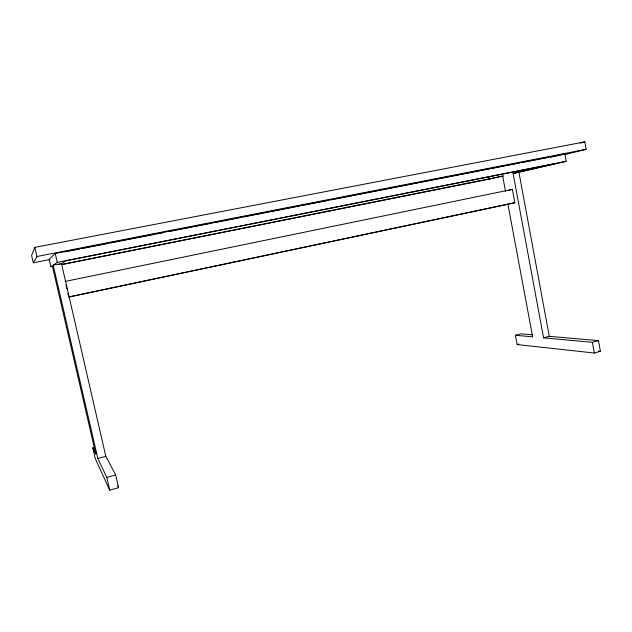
<?xml version="1.0" encoding="UTF-8"?>
<svg xmlns="http://www.w3.org/2000/svg" width="632" height="632" viewBox="0 0 632 632"><rect width="100%" height="100%" fill="white"/><g stroke="black" fill="none" stroke-linecap="round" stroke-linejoin="round"><path stroke-width="0.95" d="M565.103 154.516L586.164 149.31L584.837 141.845L34.863 247.373L31.6 255.431L33.314 262.817L49.778 259.57M33.314 262.817L36.98 256.497L34.863 247.373M532.436 334.849L520.839 333.83L515.396 335.284L517.142 344.558L594.333 353.035L600.4 351.321L598.48 340.64L592.397 342.331L543.583 337.859L513.113 173.531L566.161 161.31L564.834 153.939L55.221 253.495L49.209 259.302L50.931 266.751L52.867 266.364M50.931 266.751L52.314 265.796L95.859 454.337L92.786 447.859L94.666 447.361M513.113 173.531L555.662 163.554L66.005 260.818L61.47 263.536L105.82 456.328L115.664 474.94L118.579 487.659L109.747 490.156L106.808 477.405L97.834 458.484L53.206 265.179L57.267 262.375L566.161 161.31M106.808 477.405L115.664 474.94M517.142 344.558L518.951 344.069M97.834 458.484L105.82 456.328M543.583 337.859L549.263 336.327L598.48 340.64M580.105 143.077L584.837 141.845M550.551 157.155L554.327 156.215L550.456 156.973M554.359 156.538L564.834 153.939M61.912 264.429L489.373 179.093L502.653 175.98L505.545 191.488M503.775 175.917L61.565 264.626M70.278 296.613L514.851 202.738L512.37 189.403L508.871 190.114M514.851 202.738L68.77 297.087L67.924 293.406M65.167 281.43L512.37 189.403M53.206 265.179L61.47 263.536M58.586 264.547L60.38 264.184M36.98 256.497L586.164 149.31M64.962 251.868L79.498 249.024M81.433 248.645L108.57 243.344M110.505 242.965L137.642 237.664M139.577 237.284L154.113 234.44M156.049 234.061L163.806 232.544M168.649 231.596L183.185 228.76M185.121 228.381L192.879 226.864M194.814 226.485L212.257 223.072M214.193 222.701L241.329 217.392M243.265 217.013L270.401 211.712M272.337 211.333L299.473 206.032M301.409 205.653L328.545 200.344M330.481 199.965L357.617 194.664M359.553 194.285L490.377 168.712M492.312 168.333L519.449 163.032M521.384 162.653L548.513 157.352M515.396 335.284L532.65 336.864L507.891 204.089M598.457 351.108L600.4 351.321M117.702 485.929L118.579 487.659M109.747 490.156L95.274 458.635L92.786 447.859M66.012 285.111L66.866 288.8M55.221 253.495L57.267 262.375M488.852 176.344L489.373 179.093M518.951 172.362L549.263 336.327M592.397 342.331L594.333 353.035"/></g></svg>
